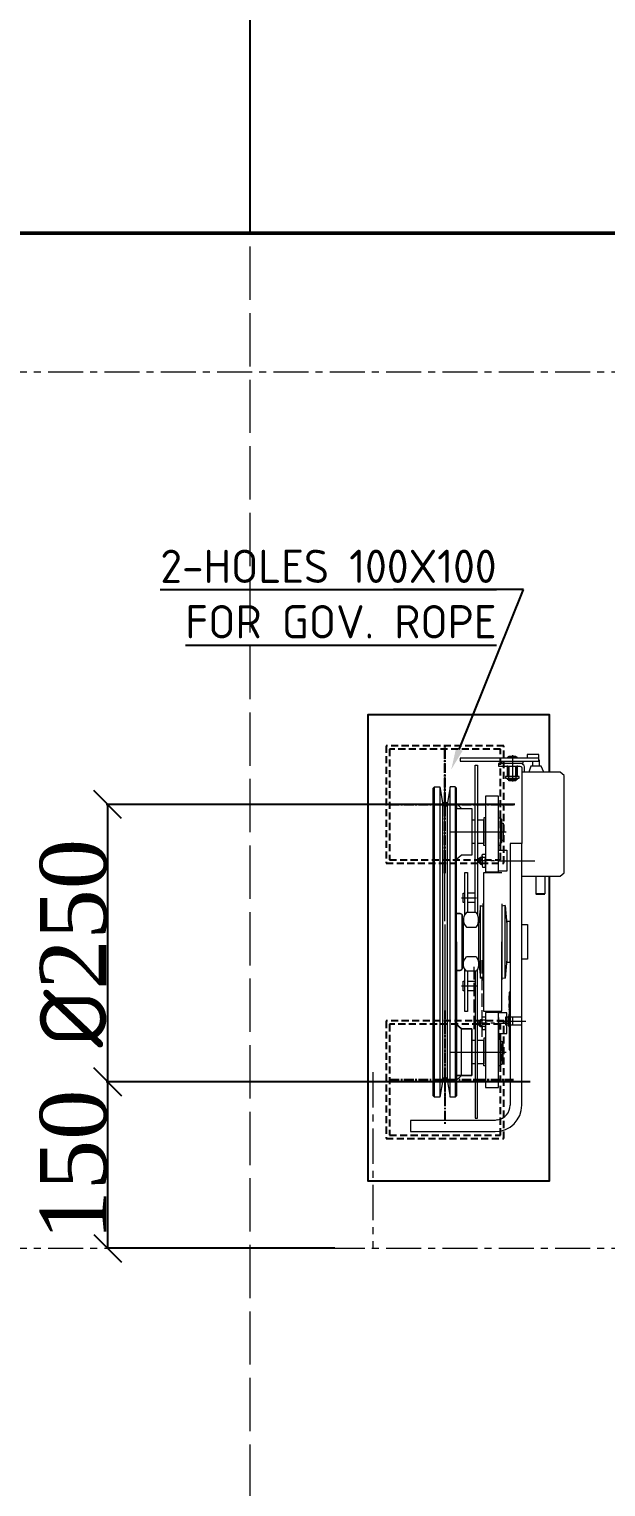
# Model space of a CAD drawing. Header units: millimetres. Extents: x -665 to 20454, y -27797 to 160.
# Drawn here: x 17580 to 18100, y -1835 to -520 of the extents above; entities that cross this region are included whole.
import ezdxf
from ezdxf import colors
from ezdxf.entities.mleader import LeaderData, LeaderLine
from ezdxf.math import Vec2, Vec3

# ---------------------------------------------------------------- set-up
doc = ezdxf.new("R2010")
doc.units = ezdxf.units.MM
for name, pattern in [('$0$ACAD_ISO02W100', [15, 12, -3]), ('$0$CENTER', [50.8, 31.75, -6.35, 6.35, -6.35]), ('$0$DASHED', [19.05, 12.7, -6.35])]:
    doc.linetypes.add(name, pattern=pattern)
for name, color, linetype, lineweight in [('$0$CL', 2, '$0$CENTER', 0), ('$0$DL', 8, '$0$ACAD_ISO02W100', 0), ('$0$Wall', 1, 'Continuous', 50)]:
    doc.layers.add(name, color=color, linetype=linetype, lineweight=lineweight)
for name, color, linetype in [('$0$DL2', 254, '$0$DASHED'), ('$0$PDF_0', 7, 'Continuous'), ('$0$PDF_PDF7_Geometry', 7, 'Continuous')]:
    doc.layers.add(name, color=color, linetype=linetype)
doc.styles.add('$0$nassar2', font='cent.shx', dxfattribs={"height": 60})
doc.dimstyles.new('$0$Nassar2', dxfattribs={"dimtxt": 35, "dimasz": 25, "dimexe": 1.25, "dimexo": 0.625, "dimtad": 1, "dimtxsty": '$0$nassar2', "dimblk": '$0$_Oblique', "dimcen": 2.5, "dimadec": 0, "dimazin": 0, "dimtfac": 1, "dimtmove": 0, "dimatfit": 3, "dimldrblk": '$0$_Oblique', "dimfxl": 1, "dimarcsym": 0})

# ---------------------------------------------------------------- blocks, each defined once
blk = doc.blocks.new('$0$_Oblique')
at = {"color": 0, "linetype": 'ByBlock', "lineweight": -2}
blk.add_line((-0.5, -0.5), (0.5, 0.5), dxfattribs=at)
blk = doc.blocks.new('*D45')
at = {"color": 0, "lineweight": -2, "transparency": 16777216}
for p, q in [((17254.2, -703.8), (17254.2, -59.4)), ((19624.2, -60.6), (17254.2, -60.6)), ((19624.2, -703.8), (19624.2, -59.4))]:
    blk.add_line(p, q, dxfattribs=at)
at = {"layer": 'Defpoints', "color": 0, "transparency": 16777216}
for p in [(17254.2, -60.6), (17254.2, -704.4), (19624.2, -704.4)]:
    blk.add_point(p, dxfattribs=at)
at = {"color": 0, "lineweight": -2, "transparency": 16777216, "xscale": 25, "yscale": 25, "zscale": 25, "rotation": 180}
blk.add_blockref('$0$_Oblique', (17254.2, -60.6), dxfattribs=at)
at = {"color": 0, "lineweight": -2, "transparency": 16777216, "xscale": 25, "yscale": 25, "zscale": 25}
blk.add_blockref('$0$_Oblique', (19624.2, -60.6), dxfattribs=at)
at = {"color": 0, "transparency": 16777216, "insert": (18439.2, -30), "char_height": 60, "attachment_point": 5, "style": '$0$nassar2'}
blk.add_mtext('M/C ROOM WIDTH  2370', dxfattribs=at)
blk = doc.blocks.new('*D46')
at = {"color": 0, "lineweight": -2, "transparency": 16777216}
for p, q in [((17779.2, -703.8), (17779.2, -194.3)), ((17779.2, -195.6), (19099.2, -195.6)), ((19099.2, -703.8), (19099.2, -194.3))]:
    blk.add_line(p, q, dxfattribs=at)
at = {"layer": 'Defpoints', "color": 0, "transparency": 16777216}
for p in [(19099.2, -195.6), (17779.2, -704.4), (19099.2, -704.4)]:
    blk.add_point(p, dxfattribs=at)
at = {"color": 0, "lineweight": -2, "transparency": 16777216, "xscale": 25, "yscale": 25, "zscale": 25, "rotation": 180}
blk.add_blockref('$0$_Oblique', (17779.2, -195.6), dxfattribs=at)
at = {"color": 0, "lineweight": -2, "transparency": 16777216, "xscale": 25, "yscale": 25, "zscale": 25}
blk.add_blockref('$0$_Oblique', (19099.2, -195.6), dxfattribs=at)
at = {"color": 0, "transparency": 16777216, "insert": (18439.2, -164.9), "char_height": 60, "attachment_point": 5, "style": '$0$nassar2'}
blk.add_mtext('SHAFT WIDTH  1320', dxfattribs=at)
blk = doc.blocks.new('*D49')
at = {"color": 0, "lineweight": -2, "transparency": 16777216}
for p, q in [((18018, -1219.4), (17649.3, -1219.4)), ((17650.6, -1219.4), (17650.6, -1469.4)), ((18031.7, -1469.4), (17649.3, -1469.4))]:
    blk.add_line(p, q, dxfattribs=at)
at = {"layer": 'Defpoints', "color": 0, "transparency": 16777216}
for p in [(18018.6, -1219.4), (17650.6, -1469.4), (18032.3, -1469.4)]:
    blk.add_point(p, dxfattribs=at)
at = {"color": 0, "lineweight": -2, "transparency": 16777216, "xscale": 25, "yscale": 25, "zscale": 25}
for p, rotation in [((17650.6, -1219.4), 90), ((17650.6, -1469.4), 270)]:
    blk.add_blockref('$0$_Oblique', p, dxfattribs=dict(at, rotation=rotation))
at = {"color": 0, "transparency": 16777216, "insert": (17620, -1344.4), "char_height": 60, "attachment_point": 5, "rotation": 90, "style": '$0$nassar2'}
blk.add_mtext('{\\fISOCPEUR|b0|i0|c0|p34;%%C}250', dxfattribs=at)
blk = doc.blocks.new('*D50')
at = {"color": 0, "lineweight": -2, "transparency": 16777216}
for p, q in [((17680.6, -1469.4), (17649.3, -1469.4)), ((17650.6, -1469.4), (17650.6, -1619.4)), ((17855.6, -1619.4), (17649.3, -1619.4))]:
    blk.add_line(p, q, dxfattribs=at)
at = {"layer": 'Defpoints', "color": 0, "transparency": 16777216}
for p in [(17681.2, -1469.4), (17650.6, -1619.4), (17856.2, -1619.4)]:
    blk.add_point(p, dxfattribs=at)
at = {"color": 0, "lineweight": -2, "transparency": 16777216, "xscale": 25, "yscale": 25, "zscale": 25}
for p, rotation in [((17650.6, -1469.4), 90), ((17650.6, -1619.4), 270)]:
    blk.add_blockref('$0$_Oblique', p, dxfattribs=dict(at, rotation=rotation))
at = {"color": 0, "transparency": 16777216, "insert": (17620, -1544.4), "char_height": 60, "attachment_point": 5, "rotation": 90, "style": '$0$nassar2'}
blk.add_mtext('150', dxfattribs=at)

msp = doc.modelspace()

# ---------------------------------------------------------------- linework, layer by layer
at = {"layer": '$0$CL'}
for p, q in [((16479.308, -829.378), (19624.174, -829.378)), ((16479.308, -1619.378), (19624.174, -1619.378))]:
    msp.add_line(p, q, dxfattribs=at)
msp.add_lwpolyline([(17889.844, -1460.755), (17889.844, -1619.378)], dxfattribs=at)
at = {"layer": '$0$DL', "ltscale": 4}
msp.add_line((17779.174, -2504.378), (17779.174, -704.378), dxfattribs=at)
at = {"layer": '$0$DL', "transparency": 33554666}
for p, q in [((17981.074, -1422.026), (17981.074, -1365.745)), ((17987.995, -1359.744), (17987.995, -1428.946))]:
    msp.add_line(p, q, dxfattribs=at)
at = {"layer": '$0$DL2', "ltscale": 0.5}
for points in [[(17901.844, -1272.378), (18007.844, -1272.378), (18007.844, -1166.378), (17901.844, -1166.378)], [(17904.844, -1269.378), (18004.844, -1269.378), (18004.844, -1169.378), (17904.844, -1169.378)], [(17901.844, -1520.547), (18007.844, -1520.547), (18007.844, -1414.547), (17901.844, -1414.547)], [(17904.844, -1517.547), (18004.844, -1517.547), (18004.844, -1417.547), (17904.844, -1417.547)]]:
    msp.add_lwpolyline(points, close=True, dxfattribs=at)
at = {"layer": '$0$PDF_0', "lineweight": 25, "transparency": 33554666}
for points in [[(17954.844, -1167.952), (17954.844, -1166.394)], [(17954.844, -1178.081), (17954.844, -1169.51)], [(17954.844, -1180.809), (17954.844, -1179.64)], [(17954.844, -1190.938), (17954.844, -1182.367)], [(17954.844, -1194.055), (17954.844, -1192.496)], [(17954.844, -1204.184), (17954.844, -1195.223)], [(17954.844, -1206.911), (17954.844, -1205.353)], [(17954.844, -1217.04), (17954.844, -1208.469)], [(17913.548, -1219.378), (17904.977, -1219.378)], [(17916.664, -1219.378), (17915.106, -1219.378)], [(17926.794, -1219.378), (17917.833, -1219.378)], [(17929.521, -1219.378), (17927.962, -1219.378)], [(17939.65, -1219.378), (17931.079, -1219.378)], [(17942.377, -1219.378), (17941.208, -1219.378)], [(17952.506, -1219.378), (17943.936, -1219.378)], [(17955.623, -1219.378), (17954.065, -1219.378)], [(17954.844, -1220.157), (17954.844, -1218.599)], [(17954.844, -1230.286), (17954.844, -1221.326)], [(17965.753, -1219.378), (17957.182, -1219.378)], [(17968.48, -1219.378), (17967.311, -1219.378)], [(17978.609, -1219.378), (17970.038, -1219.378)], [(17981.726, -1219.378), (17980.167, -1219.378)], [(17991.855, -1219.378), (17982.895, -1219.378)], [(17994.582, -1219.378), (17993.024, -1219.378)], [(18004.712, -1219.378), (17996.141, -1219.378)], [(18007.828, -1219.378), (18006.27, -1219.378)], [(18016.789, -1219.378), (18008.997, -1219.378)], [(17954.844, -1233.014), (17954.844, -1231.455)], [(17954.844, -1243.143), (17954.844, -1234.572)], [(17954.844, -1245.87), (17954.844, -1244.701)], [(17954.844, -1255.999), (17954.844, -1247.428)], [(17954.844, -1259.116), (17954.844, -1257.558)], [(17954.844, -1269.245), (17954.844, -1260.675)], [(17954.844, -1271.973), (17954.844, -1270.804)], [(17954.844, -1281.323), (17954.844, -1273.531)]]:
    msp.add_lwpolyline(points, close=True, dxfattribs=at)
for points in [[(17954.844, -1405.212), (17954.844, -1413.004)], [(17954.844, -1414.563), (17954.844, -1416.121)], [(17954.844, -1417.29), (17954.844, -1426.25)], [(17954.844, -1427.419), (17954.844, -1428.977)], [(17954.844, -1430.536), (17954.844, -1439.107)], [(17954.844, -1440.665), (17954.844, -1442.223)], [(17954.844, -1443.392), (17954.844, -1452.353)], [(17954.844, -1453.522), (17954.844, -1455.08)], [(17954.844, -1456.638), (17954.844, -1465.209)], [(17913.548, -1467.547), (17904.977, -1467.547)], [(17916.664, -1467.547), (17915.106, -1467.547)], [(17926.794, -1467.547), (17917.833, -1467.547)], [(17929.521, -1467.547), (17927.962, -1467.547)], [(17939.65, -1467.547), (17931.079, -1467.547)], [(17942.377, -1467.547), (17941.208, -1467.547)], [(17952.506, -1467.547), (17943.936, -1467.547)], [(17955.623, -1467.547), (17954.065, -1467.547)], [(17954.844, -1466.768), (17954.844, -1467.936)], [(17954.844, -1469.495), (17954.844, -1478.066)], [(17965.753, -1467.547), (17957.182, -1467.547)], [(17968.48, -1467.547), (17967.311, -1467.547)], [(17978.609, -1467.547), (17970.038, -1467.547)], [(17981.726, -1467.547), (17980.167, -1467.547)], [(17991.855, -1467.547), (17982.895, -1467.547)], [(17994.582, -1467.547), (17993.024, -1467.547)], [(18004.712, -1467.547), (17996.141, -1467.547)], [(18007.828, -1467.547), (18006.27, -1467.547)], [(18016.789, -1467.547), (18008.997, -1467.547)], [(17954.844, -1479.624), (17954.844, -1481.182)], [(17954.844, -1480.428), (17954.844, -1481.986)], [(17954.844, -1482.741), (17954.844, -1491.312)], [(17954.844, -1483.544), (17954.844, -1491.336)], [(17954.844, -1492.87), (17954.844, -1494.039)], [(17954.844, -1495.597), (17954.844, -1504.168)], [(17954.844, -1505.727), (17954.844, -1507.285)]]:
    msp.add_lwpolyline(points, dxfattribs=at)
for centre in [(17955.039, -1219.183), (17955.039, -1467.352)]:
    msp.add_circle(centre, 1.753, dxfattribs=at)
at = {"layer": '$0$PDF_PDF7_Geometry', "lineweight": 9, "transparency": 33554666}
for points in [[(18039.385, -1177.692), (17968.48, -1177.692), (17968.48, -1180.419), (18039.385, -1180.419), (18039.385, -1174.186), (18028.866, -1174.186), (18028.866, -1177.692)], [(18026.529, -1190.159), (18026.529, -1186.263), (18026.529, -1185.484), (18026.139, -1184.315), (18025.36, -1183.536), (18024.581, -1182.757), (18023.412, -1182.367), (18022.243, -1182.367), (18003.153, -1182.367), (18003.153, -1184.704), (18022.243, -1184.704), (18023.412, -1185.094), (18023.801, -1185.484), (18024.191, -1186.263), (18024.191, -1254.441), (18013.672, -1254.441), (18013.672, -1490.358)], [(18024.97, -1180.419), (18024.97, -1182.367), (18006.27, -1182.367), (18006.27, -1180.419)], [(18020.295, -1177.692), (18020.295, -1176.913), (18010.945, -1176.913), (18010.945, -1177.692)], [(18012.503, -1176.913), (18012.503, -1175.744), (18018.737, -1175.744), (18018.737, -1176.913)], [(18033.931, -1180.419), (18033.931, -1184.704)], [(18039.385, -1179.64), (18040.164, -1179.64), (18039.385, -1178.861)], [(18040.164, -1184.704), (18040.164, -1179.64)], [(17982.115, -1316.775), (17982.115, -1183.925), (17984.063, -1183.925), (17984.063, -1318.723)], [(18010.945, -1195.613), (18010.945, -1196.392), (18020.295, -1196.392), (18020.295, -1195.613)], [(18018.737, -1193.275), (18018.737, -1184.704), (18018.737, -1197.951), (18012.503, -1197.951), (18012.503, -1184.704), (18012.503, -1193.275)], [(18024.191, -1284.05), (18058.865, -1284.05), (18062.371, -1280.933), (18062.371, -1193.275), (18058.865, -1190.159), (18024.191, -1190.159)], [(18044.06, -1190.159), (18041.723, -1184.704), (18032.372, -1184.704), (18030.424, -1190.159)], [(17956.792, -1467.547), (17959.519, -1483.13), (17959.519, -1343.268), (17959.519, -1203.405), (17956.792, -1219.378), (17956.792, -1343.268), (17956.792, -1467.547), (17952.896, -1467.547), (17950.169, -1483.13), (17945.494, -1483.13), (17944.325, -1481.962), (17944.325, -1343.268), (17944.325, -1204.574), (17945.494, -1203.405), (17950.169, -1203.405), (17952.896, -1219.378), (17956.792, -1219.378)], [(17945.494, -1483.13), (17945.494, -1343.268), (17945.494, -1203.405)], [(17950.169, -1203.405), (17950.169, -1343.268), (17950.169, -1483.13)], [(17964.194, -1469.105), (17969.648, -1463.651), (17965.363, -1467.936), (17965.363, -1343.268), (17965.363, -1204.574), (17964.194, -1203.405), (17959.519, -1203.405)], [(17964.194, -1203.405), (17964.194, -1343.268), (17964.194, -1483.13)], [(17952.896, -1467.547), (17952.896, -1343.268), (17952.896, -1219.378)], [(17969.648, -1222.884), (17965.363, -1218.599), (17965.363, -1221.716), (17965.363, -1222.495), (17965.753, -1222.884), (17966.532, -1222.884), (17978.999, -1222.884), (17978.999, -1264.96), (17969.648, -1264.96), (17965.363, -1268.856)], [(17982.115, -1233.403), (17978.999, -1233.403)], [(17991.465, -1231.455), (17989.907, -1231.455), (17989.907, -1243.922), (17989.907, -1233.403), (17984.063, -1233.403)], [(18003.153, -1231.455), (18004.712, -1231.455), (18004.712, -1243.922), (18004.712, -1251.714)], [(18004.712, -1251.324), (18004.712, -1253.662), (18006.27, -1253.662), (18006.27, -1232.624), (18004.712, -1232.624), (18004.712, -1236.13), (18004.712, -1243.922), (18004.712, -1256.389), (18003.153, -1256.389)], [(17991.465, -1256.389), (17989.907, -1256.389), (17989.907, -1243.922), (17989.907, -1254.441), (17984.063, -1254.441)], [(18006.27, -1236.13), (18006.27, -1236.13)], [(17982.115, -1254.441), (17978.999, -1254.441)], [(18003.153, -1275.479), (18003.153, -1265.739), (18003.153, -1254.441)], [(18003.153, -1260.675), (18010.555, -1260.675), (18010.555, -1279.375), (18003.153, -1279.375)], [(18006.27, -1251.324), (18006.27, -1251.324)], [(18024.191, -1490.364), (18024.191, -1254.441)], [(17985.622, -1267.687), (17986.79, -1266.908), (17988.349, -1266.908)], [(17985.622, -1271.973), (17985.622, -1267.687), (17985.622, -1271.973), (17986.79, -1273.141), (17986.79, -1266.908)], [(17988.349, -1273.141), (17986.79, -1273.141), (17988.349, -1273.141)], [(17988.738, -1272.752), (17988.349, -1270.804), (17988.349, -1268.856), (17988.738, -1267.298), (17988.349, -1266.129), (17988.349, -1265.35), (17988.738, -1264.181), (17991.076, -1264.181), (17991.465, -1265.35), (17991.465, -1266.129), (17991.076, -1267.298), (17988.738, -1267.298)], [(17988.349, -1265.739), (17988.349, -1274.31)], [(17991.076, -1272.752), (17988.738, -1272.752), (17988.349, -1273.921), (17988.349, -1274.7), (17988.738, -1275.869), (17991.076, -1275.869), (17991.465, -1274.7), (17991.465, -1273.921), (17991.076, -1272.752), (17991.465, -1270.804), (17991.465, -1268.856), (17991.076, -1267.298)], [(17991.465, -1265.739), (17991.465, -1274.31)], [(17972.765, -1318.723), (17972.765, -1280.544), (17975.103, -1280.544), (17975.103, -1316.775)], [(18006.27, -1280.933), (17989.518, -1280.933), (17989.518, -1343.268), (17989.518, -1405.602), (18006.27, -1405.602), (18006.27, -1343.268)], [(18036.658, -1284.05), (18036.658, -1300.023)], [(18044.839, -1284.05), (18044.839, -1300.023)], [(17972.765, -1307.815), (17971.207, -1307.815), (17971.207, -1299.244), (17972.765, -1299.244)], [(17982.115, -1299.244), (17975.103, -1299.244)], [(17982.115, -1307.815), (17975.103, -1307.815)], [(17985.232, -1358.851), (17986.79, -1375.993), (17986.79, -1343.268), (17986.79, -1310.542), (17985.232, -1327.684)], [(17986.79, -1310.542), (17989.128, -1310.932)], [(17989.518, -1308.984), (17989.128, -1308.984), (17989.128, -1343.268), (17989.128, -1377.551), (17989.518, -1377.551)], [(18006.27, -1308.984), (18006.27, -1343.268), (18006.27, -1377.551)], [(18006.27, -1375.604), (18008.997, -1375.993), (18008.997, -1343.268), (18008.997, -1310.542), (18010.555, -1327.684)], [(18008.997, -1310.542), (18006.27, -1310.932)], [(17965.363, -1317.555), (17968.48, -1317.555), (17965.363, -1317.555)], [(17971.596, -1363.137), (17971.596, -1343.268), (17971.596, -1323.398)], [(17985.232, -1323.398), (17985.232, -1343.268), (17985.232, -1363.137)], [(18013.672, -1343.268), (18013.672, -1324.957), (18013.672, -1343.268), (18013.672, -1361.578), (18013.672, -1324.957), (18010.555, -1324.957), (18010.555, -1343.268), (18010.555, -1361.578), (18013.672, -1361.578)], [(17971.596, -1332.749), (17970.428, -1332.749)], [(17989.518, -1327.684), (17989.518, -1332.749)], [(18024.191, -1327.684), (18029.256, -1327.684), (18029.256, -1343.268), (18029.256, -1358.851), (18024.191, -1358.851)], [(17965.363, -1343.268), (17965.363, -1481.962), (17964.194, -1483.13), (17959.519, -1483.13)], [(17971.596, -1353.786), (17970.428, -1353.786)], [(17989.518, -1358.851), (17989.518, -1353.786)], [(18010.555, -1358.851), (18008.997, -1375.993)], [(17965.363, -1368.98), (17968.48, -1368.98), (17965.363, -1368.98)], [(17972.765, -1387.291), (17971.207, -1387.291), (17971.207, -1378.72), (17972.765, -1378.72)], [(17975.103, -1369.76), (17975.103, -1405.992), (17972.765, -1405.992), (17972.765, -1367.812)], [(17975.103, -1378.72), (17982.115, -1378.72)], [(17982.115, -1369.76), (17982.115, -1502.22), (17984.063, -1502.22), (17984.063, -1367.812)], [(17986.79, -1375.993), (17989.128, -1375.604)], [(18024.191, -1418.458), (18013.672, -1418.458), (18013.672, -1414.563), (18013.672, -1388.46), (18012.893, -1388.46), (18012.893, -1440.665), (18013.672, -1440.665), (18013.672, -1414.563), (18013.672, -1410.667), (18024.191, -1410.667), (18024.191, -1376.772)], [(17982.115, -1387.291), (17975.103, -1387.291)], [(17965.363, -1417.679), (17969.648, -1421.575), (17965.363, -1417.679)], [(17985.622, -1418.848), (17986.79, -1419.627), (17986.79, -1413.394), (17985.622, -1414.563)], [(17985.622, -1414.563), (17985.622, -1418.848), (17985.622, -1414.563)], [(17988.349, -1413.394), (17986.79, -1413.394), (17988.349, -1413.394)], [(17988.349, -1420.796), (17988.349, -1412.225)], [(17991.076, -1413.783), (17991.465, -1415.731), (17991.465, -1417.679), (17991.076, -1419.627), (17988.738, -1419.627), (17988.349, -1417.679), (17988.349, -1415.731), (17988.738, -1413.783)], [(17991.465, -1412.225), (17991.465, -1420.796)], [(18003.153, -1425.861), (18010.555, -1425.861), (18010.555, -1407.16), (18003.153, -1407.16)], [(18003.153, -1411.446), (18003.153, -1420.796), (18003.153, -1432.094)], [(18012.893, -1419.238), (18012.893, -1409.887)], [(18015.62, -1410.667), (18015.62, -1411.446), (18015.62, -1418.458)], [(17969.648, -1463.651), (17969.648, -1421.575)], [(17978.999, -1421.575), (17969.648, -1421.575), (17978.999, -1421.575)], [(17978.999, -1463.651), (17978.999, -1421.575), (17978.999, -1463.651)], [(17982.115, -1432.094), (17978.999, -1432.094)], [(17991.465, -1430.146), (17989.907, -1430.146), (17989.907, -1442.613), (17989.907, -1432.094), (17984.063, -1432.094)], [(17986.79, -1419.627), (17988.349, -1419.627)], [(17988.738, -1419.627), (17988.349, -1420.406), (17988.349, -1421.575), (17988.738, -1422.354), (17991.076, -1422.354), (17991.465, -1421.575), (17991.465, -1420.406), (17991.076, -1419.627)], [(18003.153, -1430.146), (18004.712, -1430.146), (18004.712, -1442.613), (18004.712, -1455.08), (18003.153, -1455.08)], [(17991.465, -1455.08), (17989.907, -1455.08), (17989.907, -1442.613), (17989.907, -1453.132), (17984.063, -1453.132)], [(18004.712, -1435.211), (18004.712, -1432.873), (18006.27, -1432.873), (18006.27, -1453.911), (18004.712, -1453.911), (18004.712, -1450.015)], [(18004.712, -1450.405), (18004.712, -1442.613), (18004.712, -1434.821)], [(18006.27, -1435.211), (18006.27, -1435.211)], [(17982.115, -1453.132), (17978.999, -1453.132)], [(18006.27, -1450.015), (18006.27, -1450.015)], [(17965.363, -1467.936), (17965.363, -1464.82), (17965.363, -1464.04), (17965.753, -1463.651), (17966.532, -1463.651), (17965.753, -1463.651), (17965.363, -1464.04), (17965.363, -1464.82)], [(17966.532, -1463.651), (17978.999, -1463.651), (17966.532, -1463.651)], [(18001.984, -1503.803), (18000.036, -1504.193), (17923.677, -1504.193), (17923.677, -1514.322), (18000.036, -1514.322)]]:
    msp.add_lwpolyline(points, dxfattribs=at)
at = {"layer": '$0$PDF_PDF7_Geometry', "lineweight": 5, "transparency": 33554666}
for points in [[(18015.62, -1174.965), (18015.62, -1198.73)], [(18011.335, -1194.444), (18011.335, -1184.315)], [(18019.906, -1184.315), (18019.906, -1194.444)], [(17954.844, -1324.567), (17954.844, -1201.457)], [(17959.909, -1243.922), (18010.166, -1243.922)], [(17993.024, -1270.025), (17983.674, -1270.025)], [(17988.349, -1267.687), (17986.011, -1267.687)], [(17986.011, -1272.362), (17988.349, -1272.362)], [(17999.647, -1270.025), (17996.141, -1270.025)], [(18002.764, -1270.025), (18012.114, -1270.025)], [(18012.503, -1270.025), (18035.879, -1270.025)], [(17969.648, -1303.529), (17983.284, -1303.529)], [(17954.844, -1327.684), (17954.844, -1343.268), (17954.844, -1485.078)], [(17983.284, -1383.006), (17969.648, -1383.006)], [(18013.283, -1414.563), (18012.893, -1414.952), (18013.283, -1414.563), (18013.672, -1414.173), (18012.893, -1414.563), (18013.672, -1413.783), (18012.893, -1414.173), (18013.672, -1413.394), (18012.893, -1413.783), (18013.672, -1413.004), (18012.893, -1413.394), (18013.672, -1412.615), (18012.893, -1413.004), (18013.672, -1412.225), (18012.893, -1412.615), (18013.672, -1411.835), (18012.893, -1412.225), (18013.672, -1411.446), (18012.893, -1411.835), (18013.672, -1411.056), (18012.893, -1411.446), (18013.672, -1411.056), (18013.672, -1410.667), (18012.893, -1411.056), (18013.672, -1410.667), (18013.672, -1410.277), (18012.893, -1411.056), (18012.893, -1410.667), (18013.672, -1410.277), (18013.672, -1409.887), (18012.893, -1410.667), (18012.893, -1410.277), (18013.672, -1409.887), (18013.672, -1409.498), (18012.893, -1410.277), (18012.893, -1409.887), (18013.672, -1409.498), (18013.672, -1409.108), (18012.893, -1409.887), (18012.893, -1409.498), (18013.672, -1409.108), (18013.672, -1408.719), (18012.893, -1409.498), (18012.893, -1409.108), (18013.672, -1408.719), (18013.672, -1408.329), (18012.893, -1409.108), (18012.893, -1408.719), (18013.672, -1408.329), (18012.893, -1408.719), (18012.893, -1408.329), (18013.672, -1407.939), (18012.893, -1408.329), (18013.672, -1407.55), (18012.893, -1407.939), (18013.672, -1407.16), (18012.893, -1407.55), (18013.672, -1406.771), (18012.893, -1407.16), (18013.672, -1406.381), (18012.893, -1406.771), (18013.672, -1405.992), (18012.893, -1406.381), (18013.672, -1405.602), (18012.893, -1405.992), (18013.672, -1405.212), (18012.893, -1405.602), (18013.672, -1404.823), (18012.893, -1405.212), (18013.672, -1404.433), (18012.893, -1404.823), (18013.672, -1404.433), (18013.672, -1404.044), (18012.893, -1404.433), (18013.672, -1404.044), (18013.672, -1403.654), (18012.893, -1404.433), (18012.893, -1404.044), (18013.672, -1403.654), (18013.672, -1403.264), (18012.893, -1403.654), (18013.672, -1403.264), (18013.672, -1402.875), (18012.893, -1403.264), (18013.672, -1402.875), (18013.672, -1402.485), (18012.893, -1402.875), (18013.672, -1402.485), (18013.672, -1402.096), (18012.893, -1402.485), (18013.672, -1402.096), (18013.672, -1401.706), (18012.893, -1402.485), (18012.893, -1402.096), (18013.672, -1401.706), (18013.672, -1401.316), (18012.893, -1402.096), (18012.893, -1401.706), (18013.672, -1401.316), (18013.672, -1400.927), (18012.893, -1401.706), (18012.893, -1401.316), (18013.672, -1400.927), (18013.672, -1400.537), (18012.893, -1401.316), (18012.893, -1400.927), (18013.672, -1400.537), (18012.893, -1400.927), (18012.893, -1400.537), (18013.672, -1400.148), (18012.893, -1400.537), (18012.893, -1400.148), (18013.672, -1399.758), (18012.893, -1400.148), (18012.893, -1399.758), (18013.672, -1399.369), (18012.893, -1399.758), (18012.893, -1399.369), (18013.672, -1398.979), (18012.893, -1399.369), (18012.893, -1398.979), (18013.672, -1398.589), (18012.893, -1398.979), (18013.672, -1398.2), (18012.893, -1398.589), (18013.672, -1397.81), (18012.893, -1398.2), (18013.672, -1397.81), (18013.672, -1397.421), (18012.893, -1397.81), (18013.672, -1397.421), (18013.672, -1397.031), (18012.893, -1397.421), (18013.672, -1397.031), (18013.672, -1396.641), (18012.893, -1397.031), (18013.672, -1396.641), (18013.672, -1396.252), (18012.893, -1396.641), (18013.672, -1396.252), (18013.672, -1395.862), (18012.893, -1396.252), (18013.672, -1395.862), (18013.672, -1395.473), (18012.893, -1395.862), (18013.672, -1395.473), (18013.672, -1395.083), (18012.893, -1395.862), (18012.893, -1395.473), (18013.672, -1395.083), (18013.672, -1394.693), (18012.893, -1395.473), (18012.893, -1395.083), (18013.672, -1394.693), (18013.672, -1394.304), (18012.893, -1395.083), (18012.893, -1394.693), (18013.672, -1394.304), (18013.672, -1393.914), (18012.893, -1394.693), (18012.893, -1394.304), (18013.672, -1393.914), (18012.893, -1394.304), (18012.893, -1393.914), (18013.672, -1393.525), (18012.893, -1393.914), (18012.893, -1393.525), (18013.672, -1393.135), (18012.893, -1393.525), (18012.893, -1393.135), (18013.672, -1392.745), (18013.672, -1392.356), (18012.893, -1393.135), (18012.893, -1392.745), (18013.672, -1392.356), (18013.672, -1391.966), (18012.893, -1392.745), (18012.893, -1392.356), (18013.672, -1391.966), (18013.672, -1391.577), (18012.893, -1392.356), (18012.893, -1391.966), (18013.672, -1391.577), (18012.893, -1391.966), (18013.672, -1391.187), (18012.893, -1391.577), (18013.672, -1390.798), (18012.893, -1391.187), (18013.672, -1390.408), (18012.893, -1390.798), (18013.672, -1390.018), (18012.893, -1390.408), (18013.672, -1389.629), (18012.893, -1390.018), (18013.672, -1389.239), (18012.893, -1389.629), (18013.672, -1388.85), (18012.893, -1389.239), (18013.672, -1388.46), (18012.893, -1388.85), (18013.283, -1388.46), (18012.893, -1388.46)], [(17993.024, -1416.51), (17983.674, -1416.51)], [(17986.011, -1414.173), (17988.349, -1414.173)], [(17988.349, -1418.848), (17986.011, -1418.848)], [(17999.647, -1416.51), (17996.141, -1416.51)], [(18002.374, -1414.563), (18027.697, -1414.563)], [(18002.764, -1416.51), (18012.114, -1416.51)], [(18012.893, -1414.563), (18008.607, -1414.563)], [(18009.387, -1411.056), (18009.776, -1411.056), (18009.387, -1411.056), (18009.387, -1411.446), (18009.387, -1414.173), (18010.945, -1414.173), (18010.945, -1414.952), (18009.387, -1414.952), (18009.387, -1417.679), (18009.387, -1418.069), (18009.776, -1418.069), (18012.114, -1418.458), (18012.114, -1411.056), (18009.776, -1411.056)], [(18012.893, -1409.887), (18012.114, -1409.887), (18012.114, -1419.238), (18012.893, -1419.238)], [(18012.893, -1414.952), (18013.283, -1414.563), (18013.672, -1414.563), (18012.893, -1414.952), (18012.893, -1415.342), (18013.672, -1414.952), (18012.893, -1415.342), (18012.893, -1415.731), (18013.672, -1414.952), (18013.672, -1415.342), (18012.893, -1415.731), (18012.893, -1416.121), (18013.672, -1415.342), (18013.672, -1415.731), (18012.893, -1416.121), (18012.893, -1416.51), (18013.672, -1415.731), (18013.672, -1416.121), (18012.893, -1416.51), (18012.893, -1416.9), (18013.672, -1416.121), (18013.672, -1416.51), (18012.893, -1416.9), (18012.893, -1417.29), (18013.672, -1416.51), (18013.672, -1416.9), (18012.893, -1417.29), (18012.893, -1417.679), (18013.672, -1416.9), (18013.672, -1417.29), (18012.893, -1417.679), (18012.893, -1418.069), (18013.672, -1417.29), (18013.672, -1417.679), (18012.893, -1418.069), (18012.893, -1418.458), (18013.672, -1417.679), (18013.672, -1418.069), (18012.893, -1418.458), (18012.893, -1418.848), (18013.672, -1418.069), (18013.672, -1418.458), (18012.893, -1418.848), (18013.672, -1418.458), (18013.672, -1418.848), (18012.893, -1419.238), (18013.672, -1418.848), (18012.893, -1419.627), (18013.672, -1419.238), (18012.893, -1420.017), (18013.672, -1419.627), (18012.893, -1420.406), (18013.672, -1420.017), (18012.893, -1420.796), (18013.672, -1420.406), (18012.893, -1421.186), (18013.672, -1420.796), (18012.893, -1421.575), (18013.672, -1421.186), (18012.893, -1421.575), (18012.893, -1421.965), (18013.672, -1421.575), (18012.893, -1421.965), (18012.893, -1422.354), (18013.672, -1421.575), (18013.672, -1421.965), (18012.893, -1422.354), (18012.893, -1422.744), (18013.672, -1421.965), (18013.672, -1422.354), (18012.893, -1422.744), (18012.893, -1423.133), (18013.672, -1422.354), (18013.672, -1422.744), (18012.893, -1423.133), (18012.893, -1423.523), (18013.672, -1422.744), (18013.672, -1423.133), (18012.893, -1423.523), (18012.893, -1423.913), (18013.672, -1423.133), (18013.672, -1423.523), (18012.893, -1423.913), (18012.893, -1424.302), (18013.672, -1423.523), (18013.672, -1423.913), (18012.893, -1424.302), (18012.893, -1424.692), (18013.672, -1423.913), (18013.672, -1424.302), (18012.893, -1424.692), (18012.893, -1425.081), (18013.672, -1424.302), (18013.672, -1424.692), (18012.893, -1425.081), (18012.893, -1425.471), (18013.672, -1424.692), (18013.672, -1425.081), (18012.893, -1425.471), (18013.672, -1425.081), (18013.672, -1425.471), (18012.893, -1425.861), (18013.672, -1425.471), (18013.672, -1425.861), (18012.893, -1426.25), (18013.672, -1425.861), (18013.672, -1426.25), (18012.893, -1426.64), (18013.672, -1426.25), (18013.672, -1426.64), (18012.893, -1427.029), (18013.672, -1426.64), (18013.672, -1427.029), (18012.893, -1427.419), (18013.672, -1427.029), (18013.672, -1427.419), (18012.893, -1427.809), (18013.672, -1427.419), (18012.893, -1428.198), (18013.672, -1427.809), (18012.893, -1428.588), (18013.672, -1428.198), (18012.893, -1428.977), (18013.672, -1428.588), (18012.893, -1429.367), (18013.672, -1428.977), (18012.893, -1429.367), (18012.893, -1429.757), (18013.672, -1429.367), (18012.893, -1429.757), (18012.893, -1430.146), (18013.672, -1429.757), (18012.893, -1430.146), (18012.893, -1430.536), (18013.672, -1430.146), (18012.893, -1430.536), (18012.893, -1430.925), (18013.672, -1430.146), (18013.672, -1430.536), (18012.893, -1430.925), (18012.893, -1431.315), (18013.672, -1430.536), (18013.672, -1430.925), (18012.893, -1431.315), (18012.893, -1431.704), (18013.672, -1430.925), (18013.672, -1431.315), (18012.893, -1431.704), (18012.893, -1432.094), (18013.672, -1431.315), (18013.672, -1431.704), (18012.893, -1432.094), (18013.672, -1431.704), (18013.672, -1432.094), (18012.893, -1432.484), (18013.672, -1432.094), (18013.672, -1432.484), (18012.893, -1432.873), (18013.672, -1432.484), (18013.672, -1432.873), (18012.893, -1433.263), (18013.672, -1432.873), (18013.672, -1433.263), (18012.893, -1433.652), (18013.672, -1433.263), (18013.672, -1433.652), (18012.893, -1434.042), (18013.672, -1433.652), (18013.672, -1434.042), (18012.893, -1434.432), (18013.672, -1434.042), (18012.893, -1434.821), (18013.672, -1434.432), (18012.893, -1435.211), (18013.672, -1434.821), (18012.893, -1435.6), (18013.672, -1435.211), (18012.893, -1435.99), (18013.672, -1435.6), (18012.893, -1436.38), (18013.672, -1435.99), (18012.893, -1436.769), (18013.672, -1436.38), (18012.893, -1437.159), (18013.672, -1436.769), (18012.893, -1437.548), (18013.672, -1437.159), (18012.893, -1437.938), (18013.672, -1437.548), (18012.893, -1437.938), (18012.893, -1438.328), (18013.672, -1437.938), (18012.893, -1438.328), (18012.893, -1438.717), (18013.672, -1437.938), (18013.672, -1438.328), (18012.893, -1438.717), (18012.893, -1439.107), (18013.672, -1438.328), (18013.672, -1438.717), (18012.893, -1439.107), (18012.893, -1439.496), (18013.672, -1438.717), (18013.672, -1439.107), (18012.893, -1439.496), (18012.893, -1439.886), (18013.672, -1439.107), (18013.672, -1439.496), (18012.893, -1439.886), (18012.893, -1440.275), (18013.672, -1439.496), (18013.672, -1439.886), (18012.893, -1440.275), (18012.893, -1440.665), (18013.672, -1439.886), (18013.672, -1440.275), (18012.893, -1440.665), (18013.283, -1440.665), (18013.672, -1440.275), (18013.672, -1440.665), (18013.283, -1440.665), (18013.672, -1440.665)], [(17959.909, -1442.613), (18010.166, -1442.613)]]:
    msp.add_lwpolyline(points, dxfattribs=at)
at = {"layer": '$0$PDF_PDF7_Geometry', "lineweight": 9, "transparency": 33554666}
for points in [[(18021.853, -1194.055), (18009.387, -1194.055), (18009.387, -1195.613), (18021.853, -1195.613)], [(18003.153, -1211.976), (17991.465, -1211.976), (17991.465, -1280.154), (18003.153, -1280.154)], [(18006.27, -1251.714), (18006.27, -1243.922), (18006.27, -1236.13), (18007.439, -1236.13), (18007.439, -1243.922), (18007.439, -1251.714)], [(17968.48, -1317.555), (17969.259, -1317.944), (17970.038, -1318.334), (17970.428, -1319.113), (17970.428, -1319.892), (17970.428, -1319.113), (17970.038, -1318.334), (17969.259, -1317.944)], [(17970.428, -1343.268), (17970.428, -1319.892), (17970.428, -1366.643)], [(17982.895, -1316.775), (17974.324, -1316.775), (17973.155, -1318.334), (17971.986, -1320.282), (17971.596, -1322.23), (17971.596, -1324.178), (17971.986, -1326.515), (17973.155, -1328.463), (17974.324, -1330.022), (17982.895, -1330.022), (17984.063, -1328.463), (17984.842, -1326.515), (17985.232, -1324.178), (17985.232, -1322.23), (17984.842, -1320.282), (17984.063, -1318.334)], [(17970.428, -1366.643), (17970.428, -1367.422), (17970.038, -1368.201), (17969.259, -1368.591), (17968.48, -1368.98), (17969.259, -1368.591), (17970.038, -1368.201), (17970.428, -1367.422)], [(17974.324, -1369.76), (17973.155, -1368.201), (17971.986, -1366.253), (17971.596, -1364.305), (17971.596, -1362.357), (17971.986, -1360.02), (17973.155, -1358.462), (17974.324, -1356.514), (17982.895, -1356.514), (17984.063, -1358.462), (17984.842, -1360.02), (17985.232, -1362.357), (17985.232, -1364.305), (17984.842, -1366.253), (17984.063, -1368.201), (17982.895, -1369.76)], [(17991.076, -1413.783), (17988.738, -1413.783), (17988.349, -1412.615), (17988.349, -1411.835), (17988.738, -1410.667), (17991.076, -1410.667), (17991.465, -1411.835), (17991.465, -1412.615)], [(18003.153, -1406.771), (17991.465, -1406.771), (17991.465, -1474.559), (18003.153, -1474.559)], [(18007.439, -1450.405), (18007.439, -1442.613), (18007.439, -1434.821), (18006.27, -1434.821), (18006.27, -1442.613), (18006.27, -1450.405)]]:
    msp.add_lwpolyline(points, close=True, dxfattribs=at)
for centre, radius, start, end in [((18000.232, -1490.362), 23.96, 270.005008, 359.994992), ((18000.231, -1490.362), 13.441, 278.878478, 0.015871)]:
    msp.add_arc(centre, radius, start, end, dxfattribs=at)
at = {"layer": '$0$Wall'}
msp.add_lwpolyline([(18839.194, -3404.378), (19624.174, -3404.378), (19624.174, -704.378), (17254.174, -704.378), (17254.174, -3404.378), (17939.174, -3404.378)], dxfattribs=at)
at = {"color": 18, "true_color": 0x000000, "transparency": 33554666}
msp.add_line((18036.658, -1300.023), (18044.839, -1300.023), dxfattribs=at)
at = {"ltscale": 4}
msp.add_lwpolyline([(18048.822, -1284.05), (18048.822, -1558.964), (17885.729, -1558.964), (17885.729, -1138.263), (18048.822, -1138.263), (18048.822, -1190.159)], dxfattribs=at)

# ---------------------------------------------------------------- texts
at = {"insert": (18001.42, -989.621), "char_height": 30, "attachment_point": 3}
msp.add_mtext_dynamic_manual_height_columns('{\\Fdin|c0;\\L2-HOLES 100X100\\PFOR GOV. ROPE}', width=659.17336, gutter_width=1, heights=[0], dxfattribs=at)

# ---------------------------------------------------------------- dimensions: what is measured, and where the dimension line sits
for base, p1, p2, text, picture, middle in [((17254.174, -60.625), (19624.174, -704.378), (17254.174, -704.378), 'M/C ROOM WIDTH  <>', '*D45', (18439.174, -60.625)), ((19099.174, -195.56), (17779.174, -704.378), (19099.174, -704.378), 'SHAFT WIDTH  <>', '*D46', (18439.174, -195.56))]:
    dim = msp.add_linear_dim(base=base, p1=p1, p2=p2, text=text, dimstyle='$0$Nassar2')
    dim.commit()
    dim.dimension.update_dxf_attribs({"geometry": picture, "text_midpoint": middle, "dimtype": 160})
dim = msp.add_linear_dim(base=(17650.575, -1469.378), p1=(18018.578, -1219.378), p2=(18032.307, -1469.378), angle=90, text='{\\fISOCPEUR|b0|i0|c0|p34;%%C}<>', dimstyle='$0$Nassar2')
dim.commit()
dim.dimension.update_dxf_attribs({"geometry": '*D49', "text_midpoint": (17650.575, -1344.378), "dimtype": 160})
dim = msp.add_linear_dim(base=(17650.575, -1619.378), p1=(17681.2, -1469.378), p2=(17856.2, -1619.378), angle=90, dimstyle='$0$Nassar2')
dim.commit()
dim.dimension.update_dxf_attribs({"geometry": '*D50', "text_midpoint": (17650.575, -1544.378), "dimtype": 160})

# ---------------------------------------------------------------- leaders
ml = msp.add_multileader_mtext('Standard')
ml.set_content('', color=256, style='$0$nassar2')
ml.set_leader_properties()
ml.build(insert=Vec2(0, 0))
ml.multileader.update_dxf_attribs({"text_left_attachment_type": 6, "text_right_attachment_type": 6, "arrow_head_size": 19.409})
ctx = ml.context
ctx.base_point, ctx.char_height, ctx.arrow_head_size, ctx.landing_gap_size, ctx.plane_origin = Vec3(17908.226, -1025.652), 60, 19.409, 0.09, Vec3(18376.241, -1493.191)
ctx.left_attachment, ctx.right_attachment, ctx.text_align_type = 6, 6, 2
notes = []
notes.append((ctx, [(1, (1, 1, 0), (18025.718, -1025.652), (-1, 0), 117.312, [(0, [(17960.554, -1187.774)], 0, [])])]))
ctx.mtext.insert, ctx.mtext.alignment, ctx.mtext.flow_direction = Vec3(17908.316, -965.652), 3, 5
for ctx, leaders in notes:
    for number, flags, end, landing, length, lines in leaders:
        leader = LeaderData()
        leader.index, (leader.has_last_leader_line, leader.has_dogleg_vector, leader.attachment_direction) = number, flags
        leader.last_leader_point, leader.dogleg_vector, leader.dogleg_length = Vec3(end), Vec3(landing), length
        for number, points, colour, breaks in lines:
            line = LeaderLine()
            line.index, line.vertices, line.color, line.breaks = number, Vec3.list(points), colors.encode_raw_color(colour), breaks
            leader.lines.append(line)
        ctx.leaders.append(leader)

doc.saveas('drawing.dxf')
